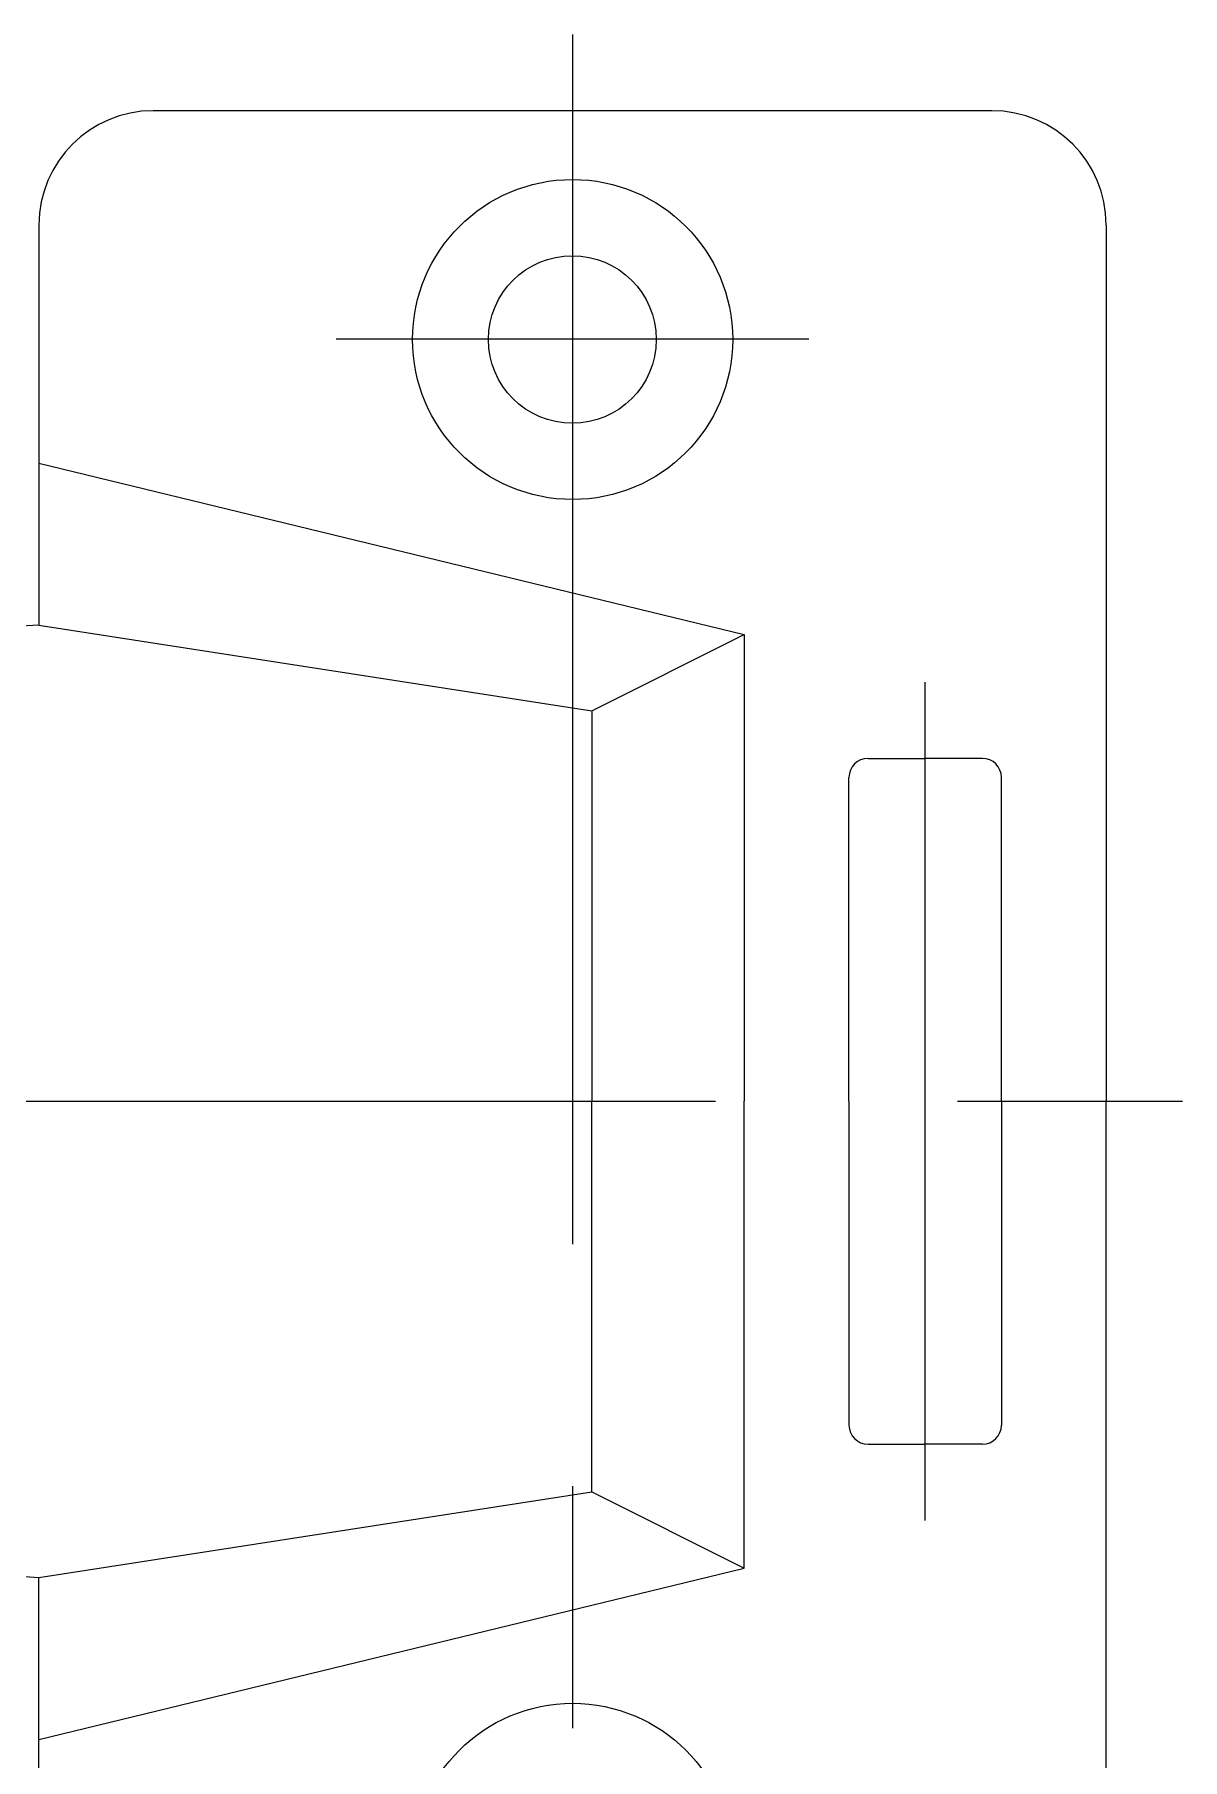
# Model space of a CAD drawing. Extents: x -139 to 76, y -217 to 47.
# Drawn here: x 45.88 to 76, y -17.28 to 28 of the extents above; entities that cross this region are included whole.
import ezdxf

# ---------------------------------------------------------------- set-up
doc = ezdxf.new("R2010")
doc.units = 0
doc.linetypes.add('CENTER', pattern=[50.8, 31.75, -6.35, 6.35, -6.35])
doc.layers.get('0').update_dxf_attribs({"linetype": 'CONTINUOUS'})
doc.layers.add('CENTER', color=1, linetype='CONTINUOUS')

msp = doc.modelspace()

# ---------------------------------------------------------------- linework, layer by layer
at = {"color": 7, "linetype": 'CONTINUOUS'}
for p, q in [((71, 26), (49, 26)), ((46, 23), (46, 12.5)), ((74, 23), (74, 0)), ((74, 23), (74, 0)), ((46, 16.75), (64.5, 12.25)), ((46, 12.5), (60.5, 10.25)), ((60.5, 10.25), (64.5, 12.25)), ((64.5, 12.25), (64.5, 0)), ((60.5, 10.25), (60.5, 0)), ((67.75, 9), (69.25, 9)), ((70.75, 9), (69.25, 9)), ((67.25, 0), (67.25, 8.5)), ((71.25, 0), (71.25, 8.5)), ((60.5, -10.25), (60.5, 0)), ((64.5, -12.25), (64.5, 0)), ((64.5, -12.25), (64.5, 0)), ((67.25, 0), (67.25, -8.5)), ((71.25, 0), (71.25, -8.5)), ((74, -23), (74, 0)), ((74, -23), (74, 0)), ((67.75, -9), (69.25, -9)), ((70.75, -9), (69.25, -9)), ((46, -12.5), (60.5, -10.25)), ((60.5, -10.25), (64.5, -12.25)), ((46, -16.75), (64.5, -12.25)), ((46, -16.75), (64.5, -12.25)), ((46, -23), (46, -12.5))]:
    msp.add_line(p, q, dxfattribs=at)
for centre, radius in [((60, 19.995), 4.2), ((59.992, 19.995), 2.2), ((60, -20), 4.2)]:
    msp.add_circle(centre, radius, dxfattribs=at)
for centre, radius, start, end in [((49, 23), 3, 90, 180), ((71, 23), 3, 0, 90), ((46.51, 0), 12.51, 92.3383, 267.6617), ((67.75, 8.5), 0.5, 90, 180), ((70.75, 8.5), 0.5, 0, 90), ((67.75, -8.5), 0.5, 180, 270), ((70.75, -8.5), 0.5, 270, 360)]:
    msp.add_arc(centre, radius, start, end, dxfattribs=at)
at = {"layer": 'CENTER', "color": 1, "linetype": 'CENTER'}
for p, q in [((60, 28), (60, -28)), ((66.2, 20), (53.8, 20)), ((69.25, -11), (69.25, 11)), ((32, 0), (76, 0))]:
    msp.add_line(p, q, dxfattribs=at)

doc.saveas('drawing.dxf')
